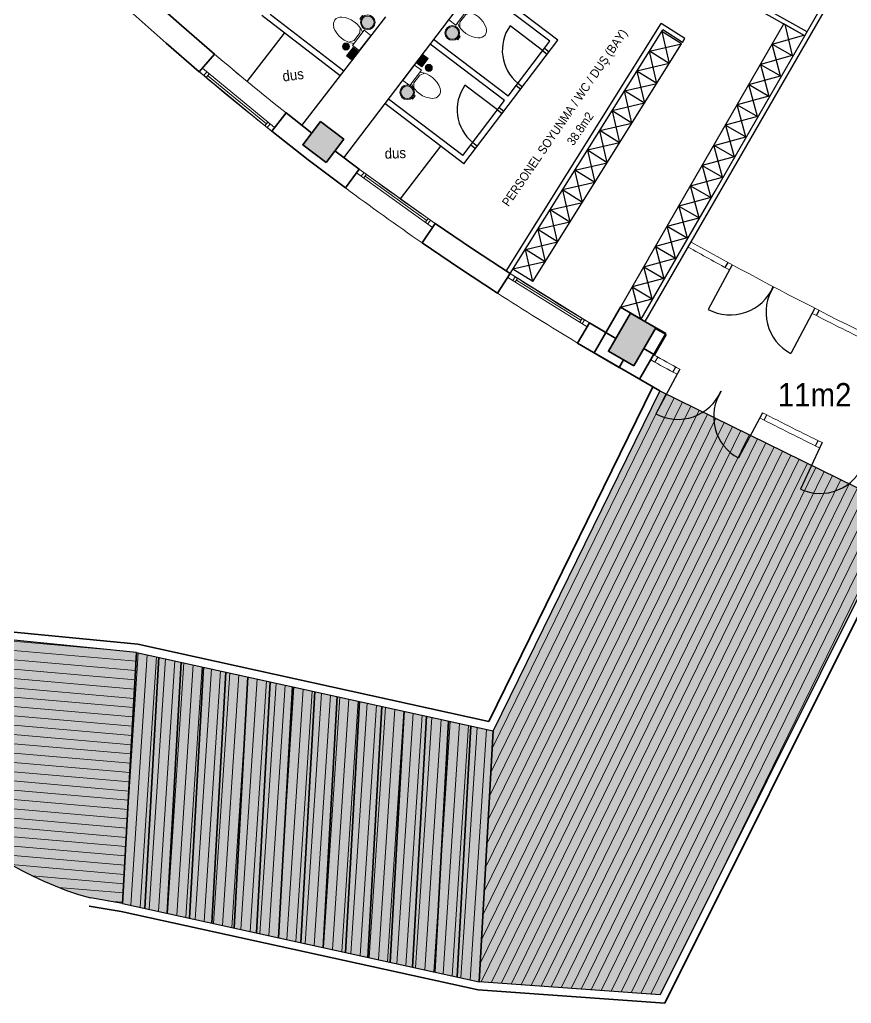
# Model space of a CAD drawing. Header units: millimetres. Extents: x -2729 to 15248, y -12439 to 5292.
# Drawn here: x 2346 to 3769, y -12439 to -10756 of the extents above; entities that cross this region are included whole.
import ezdxf

# ---------------------------------------------------------------- set-up
doc = ezdxf.new("R2010")
doc.units = ezdxf.units.MM
doc.layers.add('0_штамп_Ном_пера__21', color=7, linetype='Continuous', lineweight=20, true_color=0x320033)
for name, color, linetype, lineweight in [('0_штамп_Ном_пера__80', 7, 'Continuous', 13), ('antet_Ном_пера__60', 7, 'Continuous', 35), ('CAM', 155, 'Continuous', 15), ('DUVAR', 7, 'Continuous', 30), ('DUVAR 2_Ном_пера__60', 7, 'Continuous', 35), ('gzm', 250, 'Continuous', 20), ('kolon_Ном_пера__60', 7, 'Continuous', 35), ('lavabo_Ном_пера__80', 7, 'Continuous', 13), ('Layer1', 250, 'Continuous', 20), ('pencere_Ном_пера__80', 7, 'Continuous', 13), ('tefriş', 7, 'Continuous', 25)]:
    doc.layers.add(name, color=color, linetype=linetype, lineweight=lineweight)
doc.layers.add('kapı ABD', color=55, linetype='Continuous')
doc.styles.add('Мой Ариал', font='arial.ttf', dxfattribs={"width": 0.9})
pattern_1 = [(266.2654, (-4e-12, -12135.68), (15.84129, -1.034024), [])]
pattern_2 = [(266.2654, (-4e-12, -12635.68), (15.84129, -1.034024), [])]

# ---------------------------------------------------------------- blocks, each defined once
blk = doc.blocks.new('A$C5DEF5315')
at = {"layer": 'Layer1'}
h = blk.add_hatch(color=250, dxfattribs=at)
h.set_gradient(color1=(40, 40, 41), rotation=90, one_color=1, tint=1, name='CYLINDER')
h.paths.add_polyline_path([(-41.7, 20.2, 1), (-16.5, 20.2, 1)])
h.paths.add_polyline_path([(-18.3, 20.2, -1), (-39.9, 20.2, -1)], flags=0)
h.paths.add_polyline_path([(-39.9, 20.2, 1), (-18.3, 20.2, 1)], flags=16)
h.paths.add_polyline_path([(-17, 16.7), (-14.6, 16.7), (-14.6, 23.7), (-17, 23.7, -0.0711), (-16.5, 20.2, -0.0711)])
h = blk.add_hatch(color=250, dxfattribs=at)
h.set_gradient(color1=(40, 40, 41), rotation=90, one_color=1, tint=1, name='CYLINDER')
h.paths.add_polyline_path([(-41.7, 20.2, 1), (-16.5, 20.2, 1)])
h.paths.add_polyline_path([(-18.3, 20.2, -1), (-39.9, 20.2, -1)], flags=0)
h.paths.add_polyline_path([(-39.9, 20.2, 1), (-18.3, 20.2, 1)], flags=16)
h.paths.add_polyline_path([(-17, 16.7), (-14.6, 16.7), (-14.6, 23.7), (-17, 23.7, -0.0711), (-16.5, 20.2, -0.0711)])
for p, q in [((-14.6, 23.7), (-17, 23.7)), ((-14.6, 23.7), (-17, 23.7)), ((-14.6, 16.7), (-14.6, 23.7)), ((-14.6, 16.7), (-14.6, 23.7)), ((-14.6, 16.7), (-17, 16.7)), ((-14.6, 16.7), (-17, 16.7))]:
    blk.add_line(p, q, dxfattribs=at)
for radius in [12.6, 12.6, 10.8, 10.8]:
    blk.add_circle((-29.1, 20.2), radius, dxfattribs=at)
blk = doc.blocks.new('A$C4A116046')
at = {"layer": 'Layer1'}
h = blk.add_hatch(color=250, dxfattribs=at)
h.set_gradient(color1=(40, 40, 41), one_color=1, tint=1, name='CYLINDER')
h.paths.add_polyline_path([(-55.5, 35.5), (-55.5, 32.8), (-55.5, 23.2), (-55.5, 20.5), (-50.2, 20.5), (-50.2, 35.5)])
h.paths.add_polyline_path([(-56.3, 32.8), (-56.3, 23.2), (-55.5, 23.2), (-55.5, 32.8)])
h = blk.add_hatch(color=7, dxfattribs=at)
h.set_gradient(color1=(255, 255, 255), one_color=1, tint=1, name='INVCURVED')
h.paths.add_polyline_path([(-54.5, 37), (-54.5, 35.5), (-50.2, 35.5), (-50.2, 20.5), (-54.5, 20.5), (-54.5, 19), (-44.2, 19), (-44.2, 37)])
h = blk.add_hatch(color=250, dxfattribs=at)
h.set_gradient(color1=(40, 40, 41), rotation=90, one_color=1, tint=1, name='CYLINDER')
h.paths.add_polyline_path([(-27.6, 30.9, 1), (-39.6, 30.9, 1)])
for p, q in [((-55.5, 32.8), (-55.5, 35.5)), ((-55.5, 35.5), (-50.2, 35.5)), ((-54.5, 35.5), (-54.5, 37)), ((-54.5, 37), (-44.2, 37)), ((-50.2, 20.5), (-50.2, 35.5)), ((-44.2, 19), (-44.2, 37)), ((-55.5, 32.8), (-56.3, 32.8)), ((-56.3, 23.2), (-55.5, 23.2)), ((-55.5, 23.2), (-55.5, 32.8)), ((-55.5, 23.2), (-55.5, 20.5)), ((-55.5, 20.5), (-50.2, 20.5)), ((-54.5, 20.5), (-54.5, 19)), ((-54.5, 19), (-44.2, 19))]:
    blk.add_line(p, q, dxfattribs=at)
for radius in [6, 1.71]:
    blk.add_circle((-33.6, 30.9), radius, dxfattribs=at)
blk = doc.blocks.new('aeryaeryary')
at = {"layer": 'lavabo_Ном_пера__80', "linetype": 'Continuous', "lineweight": 5}
for p, q in [((-17.6, 8.3), (-22.8, 15.6)), ((-17.6, -8.1), (-17.6, 8.3)), ((-14.8, -16.5), (-14.8, 16.5)), ((-14.8, 16.5), (0, 16.5)), ((0, -16.5), (0, 16.5)), ((-22.6, -15.9), (-17.6, -8.1)), ((-14.8, -16.5), (0, -16.5))]:
    blk.add_line(p, q, dxfattribs=at)
for centre, major_axis, start_param, end_param in [((-35.7, -15.4), (37.8, 0), 0.986126, 2.229248), ((-48.8, -0.4), (-16.2, 0), -0.907053, 0.865944), ((-36.2, 14.8), (-37.8, 0), 0.912345, 2.172319)]:
    blk.add_ellipse(centre, major_axis=major_axis, ratio=0.870476, start_param=start_param, end_param=end_param, dxfattribs=at)

msp = doc.modelspace()

# ---------------------------------------------------------------- hatches: boundary and pattern name
h = msp.add_hatch(color=7)
h.paths.add_polyline_path([(1007.35, -7811.445), (1056.922, -7804.919), (1050.396, -7755.346), (1000.824, -7761.873)])
h.paths.add_polyline_path([(1556.949, -7734.046), (1596.606, -7728.825), (1591.385, -7689.167), (1551.728, -7694.388)])
h.paths.add_polyline_path([(1133.687, -8429.819), (1181.983, -8416.878), (1169.042, -8368.582), (1120.746, -8381.523)])
h.paths.add_polyline_path([(1339.656, -9026.413), (1385.85, -9007.279), (1366.716, -8961.085), (1320.522, -8980.219)])
h.paths.add_polyline_path([(1621.735, -9591.018), (1665.036, -9566.018), (1640.036, -9522.717), (1596.735, -9547.717)])
h.paths.add_polyline_path([(1975.096, -10113.974), (2014.764, -10083.536), (1984.326, -10043.869), (1944.658, -10074.307)])
h.paths.add_polyline_path([(2393.694, -10586.334), (2429.049, -10550.979), (2393.694, -10515.623), (2358.339, -10550.979)])
h.paths.add_polyline_path([(2870.366, -11000.014), (2900.804, -10960.347), (2861.136, -10929.909), (2830.698, -10969.576)])
h.paths.add_polyline_path([(3396.956, -11347.938), (3434.456, -11282.986), (3391.154, -11257.986), (3353.655, -11322.938)])
h = msp.add_hatch(color=256)
h.dxf.hatch_style = 1
h.set_gradient(color1=(142, 90, 31), color2=(242, 225, 192), rotation=60, tint=1, name='INVCURVED')
h.paths.add_polyline_path([(3156.486, -11972.699), (3132.651, -12402.229), (3441.861, -12424.347), (3855.733, -11594.273), (3844.654, -11588.83), (3826.876, -11626.777, -0.28029607), (3780.879, -11557.494), (3764.976, -11549.681, -0.28152769), (3682.01, -11558.866), (3701.051, -11518.272), (3596.582, -11466.943), (3575.885, -11505.644, -0.27362449), (3533.618, -11436.006), (3515.533, -11427.12, -0.2709438), (3434.817, -11430.158), (3452.916, -11396.354), (3441.623, -11390.805)])
h.paths.add_polyline_path([(3452.916, -11396.354), (3434.817, -11430.158, 0.2709438), (3515.533, -11427.12)], flags=17)
h.paths.add_polyline_path([(3575.885, -11505.644), (3596.582, -11466.943), (3533.618, -11436.006, 0.27362449)], flags=16)
h.paths.add_polyline_path([(3764.976, -11549.681), (3701.051, -11518.272), (3682.01, -11558.866, 0.28152769)], flags=17)
h.paths.add_polyline_path([(3780.879, -11557.494, 0.28029607), (3826.876, -11626.777), (3844.654, -11588.83)], flags=17)
at = {"lineweight": 0}
h = msp.add_hatch(dxfattribs=at)
h.set_pattern_fill('LINE', color=256, scale=5, angle=-116.066863, style=0)
h.set_pattern_definition([(243.93314, (-4e-12, -12635.68), (14.260225, -6.97579), [])])
h.paths.add_polyline_path([(3855.733, -11594.273), (3844.654, -11588.83), (3826.876, -11626.777, -0.28029607), (3780.879, -11557.494), (3764.976, -11549.681, -0.28152769), (3682.01, -11558.866), (3701.051, -11518.272), (3596.582, -11466.943), (3575.885, -11505.644, -0.27362449), (3533.618, -11436.006), (3515.533, -11427.12, -0.2709438), (3434.817, -11430.158), (3452.916, -11396.354), (3441.623, -11390.805), (3156.486, -11972.699), (3132.651, -12402.229), (3441.861, -12424.347)])
h.paths.add_polyline_path([(3452.916, -11396.354), (3434.817, -11430.158, 0.2709438), (3515.533, -11427.12)], flags=17)
h.paths.add_polyline_path([(3533.618, -11436.006, 0.27362449), (3575.885, -11505.644), (3596.582, -11466.943)], flags=17)
h.paths.add_polyline_path([(3764.976, -11549.681), (3701.051, -11518.272), (3682.01, -11558.866, 0.28152769)], flags=17)
h.paths.add_polyline_path([(3844.654, -11588.83), (3780.879, -11557.494, 0.28029607), (3826.876, -11626.777)], flags=17)
h = msp.add_hatch(color=256)
h.dxf.hatch_style = 1
h.set_gradient(color1=(142, 90, 31), color2=(242, 225, 192), rotation=60, tint=1, name='INVCURVED')
h.paths.add_polyline_path([(2546.145, -11838.436), (2042.046, -11788.567, 0.28788269), (2467.231, -12258.723), (2522.31, -12267.966)])
h = msp.add_hatch(dxfattribs=at)
h.set_pattern_fill('LINE', color=256, scale=5, angle=-184.983574, style=0)
h.set_pattern_definition([(175.0164, (-4e-12, -12635.68), (-1.37906, -15.81499), [])])
h.paths.add_polyline_path([(2546.145, -11838.436), (2042.046, -11788.567, 0.28788269), (2467.231, -12258.723), (2522.31, -12267.966)])
h = msp.add_hatch(color=256)
h.dxf.hatch_style = 1
h.set_gradient(color1=(142, 90, 31), color2=(242, 225, 192), tint=1)
h.paths.add_polyline_path([(2584.291, -11846.827), (2546.145, -11838.436), (2522.31, -12267.966), (2560.457, -12276.357)])
h = msp.add_hatch(dxfattribs=at)
h.set_pattern_fill('LINE', color=256, scale=5, angle=-93.734626, style=0)
h.set_pattern_definition(pattern_1)
h.paths.add_polyline_path([(2584.291, -11846.827), (2546.145, -11838.436), (2522.31, -12267.966), (2560.457, -12276.357)])
h = msp.add_hatch(color=256)
h.dxf.hatch_style = 1
h.set_gradient(color1=(142, 90, 31), color2=(242, 225, 192), tint=1)
h.paths.add_polyline_path([(2622.437, -11855.219), (2584.291, -11846.827), (2560.457, -12276.357), (2598.603, -12284.749)])
h = msp.add_hatch(dxfattribs=at)
h.set_pattern_fill('LINE', color=256, scale=5, angle=-93.734626, style=0)
h.set_pattern_definition(pattern_1)
h.paths.add_polyline_path([(2622.437, -11855.219), (2584.291, -11846.827), (2560.457, -12276.357), (2598.603, -12284.749)])
h = msp.add_hatch(color=256)
h.dxf.hatch_style = 1
h.set_gradient(color1=(142, 90, 31), color2=(242, 225, 192), tint=1)
h.paths.add_polyline_path([(2660.584, -11863.61), (2622.437, -11855.219), (2598.603, -12284.749), (2636.749, -12293.14)])
h = msp.add_hatch(dxfattribs=at)
h.set_pattern_fill('LINE', color=256, scale=5, angle=-93.734626, style=0)
h.set_pattern_definition(pattern_1)
h.paths.add_polyline_path([(2660.584, -11863.61), (2622.437, -11855.219), (2598.603, -12284.749), (2636.749, -12293.14)])
h = msp.add_hatch(color=256)
h.dxf.hatch_style = 1
h.set_gradient(color1=(142, 90, 31), color2=(242, 225, 192), tint=1)
h.paths.add_polyline_path([(2698.73, -11872.002), (2660.584, -11863.61), (2636.749, -12293.14), (2674.896, -12301.532)])
h = msp.add_hatch(dxfattribs=at)
h.set_pattern_fill('LINE', color=256, scale=5, angle=-93.734626, style=0)
h.set_pattern_definition(pattern_1)
h.paths.add_polyline_path([(2698.73, -11872.002), (2660.584, -11863.61), (2636.749, -12293.14), (2674.896, -12301.532)])
h = msp.add_hatch(color=256)
h.dxf.hatch_style = 1
h.set_gradient(color1=(142, 90, 31), color2=(242, 225, 192), tint=1)
h.paths.add_polyline_path([(2736.876, -11880.393), (2698.73, -11872.002), (2674.896, -12301.532), (2713.042, -12309.923)])
h = msp.add_hatch(dxfattribs=at)
h.set_pattern_fill('LINE', color=256, scale=5, angle=-93.734626, style=0)
h.set_pattern_definition(pattern_1)
h.paths.add_polyline_path([(2736.876, -11880.393), (2698.73, -11872.002), (2674.896, -12301.532), (2713.042, -12309.923)])
h = msp.add_hatch(color=256)
h.dxf.hatch_style = 1
h.set_gradient(color1=(142, 90, 31), color2=(242, 225, 192), tint=1)
h.paths.add_polyline_path([(2775.023, -11888.785), (2736.876, -11880.393), (2713.042, -12309.923), (2751.188, -12318.315)])
h = msp.add_hatch(dxfattribs=at)
h.set_pattern_fill('LINE', color=256, scale=5, angle=-93.734626, style=0)
h.set_pattern_definition(pattern_1)
h.paths.add_polyline_path([(2775.023, -11888.785), (2736.876, -11880.393), (2713.042, -12309.923), (2751.188, -12318.315)])
h = msp.add_hatch(color=256)
h.dxf.hatch_style = 1
h.set_gradient(color1=(142, 90, 31), color2=(242, 225, 192), tint=1)
h.paths.add_polyline_path([(2813.169, -11897.176), (2775.023, -11888.785), (2751.188, -12318.315), (2789.334, -12326.706)])
h = msp.add_hatch(dxfattribs=at)
h.set_pattern_fill('LINE', color=256, scale=5, angle=-93.734626, style=0)
h.set_pattern_definition(pattern_2)
h.paths.add_polyline_path([(2813.169, -11897.176), (2775.023, -11888.785), (2751.188, -12318.315), (2789.334, -12326.706)])
h = msp.add_hatch(color=256)
h.dxf.hatch_style = 1
h.set_gradient(color1=(142, 90, 31), color2=(242, 225, 192), tint=1)
h.paths.add_polyline_path([(2851.315, -11905.568), (2813.169, -11897.176), (2789.334, -12326.706), (2827.481, -12335.098)])
h = msp.add_hatch(dxfattribs=at)
h.set_pattern_fill('LINE', color=256, scale=5, angle=-93.734626, style=0)
h.set_pattern_definition(pattern_1)
h.paths.add_polyline_path([(2851.315, -11905.568), (2813.169, -11897.176), (2789.334, -12326.706), (2827.481, -12335.098)])
h = msp.add_hatch(color=256)
h.dxf.hatch_style = 1
h.set_gradient(color1=(142, 90, 31), color2=(242, 225, 192), tint=1)
h.paths.add_polyline_path([(2889.461, -11913.959), (2851.315, -11905.568), (2827.481, -12335.098), (2865.627, -12343.489)])
h = msp.add_hatch(dxfattribs=at)
h.set_pattern_fill('LINE', color=256, scale=5, angle=-93.734626, style=0)
h.set_pattern_definition(pattern_1)
h.paths.add_polyline_path([(2889.461, -11913.959), (2851.315, -11905.568), (2827.481, -12335.098), (2865.627, -12343.489)])
h = msp.add_hatch(color=256)
h.dxf.hatch_style = 1
h.set_gradient(color1=(142, 90, 31), color2=(242, 225, 192), tint=1)
h.paths.add_polyline_path([(2927.608, -11922.35), (2889.461, -11913.959), (2865.627, -12343.489), (2903.773, -12351.88)])
h = msp.add_hatch(dxfattribs=at)
h.set_pattern_fill('LINE', color=256, scale=5, angle=-93.734626, style=0)
h.set_pattern_definition(pattern_1)
h.paths.add_polyline_path([(2927.608, -11922.35), (2889.461, -11913.959), (2865.627, -12343.489), (2903.773, -12351.88)])
h = msp.add_hatch(color=256)
h.dxf.hatch_style = 1
h.set_gradient(color1=(142, 90, 31), color2=(242, 225, 192), tint=1)
h.paths.add_polyline_path([(2965.754, -11930.742), (2927.608, -11922.35), (2903.773, -12351.88), (2941.92, -12360.272)])
h = msp.add_hatch(dxfattribs=at)
h.set_pattern_fill('LINE', color=256, scale=5, angle=-93.734626, style=0)
h.set_pattern_definition(pattern_1)
h.paths.add_polyline_path([(2965.754, -11930.742), (2927.608, -11922.35), (2903.773, -12351.88), (2941.92, -12360.272)])
h = msp.add_hatch(color=256)
h.dxf.hatch_style = 1
h.set_gradient(color1=(142, 90, 31), color2=(242, 225, 192), tint=1)
h.paths.add_polyline_path([(3003.9, -11939.133), (2965.754, -11930.742), (2941.92, -12360.272), (2980.066, -12368.663)])
h = msp.add_hatch(dxfattribs=at)
h.set_pattern_fill('LINE', color=256, scale=5, angle=-93.734626, style=0)
h.set_pattern_definition(pattern_1)
h.paths.add_polyline_path([(3003.9, -11939.133), (2965.754, -11930.742), (2941.92, -12360.272), (2980.066, -12368.663)])
h = msp.add_hatch(color=256)
h.dxf.hatch_style = 1
h.set_gradient(color1=(142, 90, 31), color2=(242, 225, 192), tint=1)
h.paths.add_polyline_path([(3042.047, -11947.525), (3003.9, -11939.133), (2980.066, -12368.663), (3018.212, -12377.055)])
h = msp.add_hatch(dxfattribs=at)
h.set_pattern_fill('LINE', color=256, scale=5, angle=-93.734626, style=0)
h.set_pattern_definition(pattern_1)
h.paths.add_polyline_path([(3042.047, -11947.525), (3003.9, -11939.133), (2980.066, -12368.663), (3018.212, -12377.055)])
h = msp.add_hatch(color=256)
h.dxf.hatch_style = 1
h.set_gradient(color1=(142, 90, 31), color2=(242, 225, 192), tint=1)
h.paths.add_polyline_path([(3080.193, -11955.916), (3042.047, -11947.525), (3018.212, -12377.055), (3056.359, -12385.446)])
h = msp.add_hatch(dxfattribs=at)
h.set_pattern_fill('LINE', color=256, scale=5, angle=-93.734626, style=0)
h.set_pattern_definition(pattern_2)
h.paths.add_polyline_path([(3080.193, -11955.916), (3042.047, -11947.525), (3018.212, -12377.055), (3056.359, -12385.446)])
h = msp.add_hatch(color=256)
h.dxf.hatch_style = 1
h.set_gradient(color1=(142, 90, 31), color2=(242, 225, 192), tint=1)
h.paths.add_polyline_path([(3118.339, -11964.308), (3080.193, -11955.916), (3056.359, -12385.446), (3094.505, -12393.838)])
h = msp.add_hatch(dxfattribs=at)
h.set_pattern_fill('LINE', color=256, scale=5, angle=-93.734626, style=0)
h.set_pattern_definition(pattern_2)
h.paths.add_polyline_path([(3118.339, -11964.308), (3080.193, -11955.916), (3056.359, -12385.446), (3094.505, -12393.838)])
h = msp.add_hatch(color=256)
h.dxf.hatch_style = 1
h.set_gradient(color1=(142, 90, 31), color2=(242, 225, 192), tint=1)
h.paths.add_polyline_path([(3094.505, -12393.838), (3132.651, -12402.229), (3156.486, -11972.699), (3118.339, -11964.308)])
h = msp.add_hatch(dxfattribs=at)
h.set_pattern_fill('LINE', color=256, scale=5, angle=-93.734626, style=0)
h.set_pattern_definition(pattern_1)
h.paths.add_polyline_path([(3156.486, -11972.699), (3118.339, -11964.308), (3094.505, -12393.838), (3132.651, -12402.229)])

# ---------------------------------------------------------------- linework, layer by layer
for p, q in [((3241.008, -10808.548), (3185.269, -10766.202)), ((2735.576, -10861.372), (2799.481, -10778.575)), ((3478.768, -10796.981), (3444.86, -10775.762)), ((3224.138, -11203.877), (3478.768, -10796.981)), ((3244.032, -10804.566), (3251.995, -10810.616)), ((3241.008, -10808.548), (3248.97, -10814.597)), ((3457.549, -10830.889), (3423.641, -10809.67)), ((3457.549, -10830.889), (3423.641, -10809.67)), ((3436.329, -10864.797), (3402.422, -10843.578)), ((3163.814, -10910.156), (3108.075, -10867.81)), ((3195.637, -10868.268), (3203.6, -10874.317)), ((3198.662, -10864.287), (3206.625, -10870.336)), ((3415.11, -10898.705), (3381.202, -10877.486)), ((3166.839, -10906.175), (3174.802, -10912.224)), ((3163.814, -10910.156), (3171.777, -10916.206)), ((3393.891, -10932.613), (3359.983, -10911.394)), ((3372.672, -10966.521), (3338.764, -10945.302)), ((2998.092, -11062.057), (3066.659, -10971.94)), ((3118.444, -10969.877), (3126.406, -10975.926)), ((3121.468, -10965.895), (3129.431, -10971.945)), ((3351.453, -11000.429), (3317.545, -10979.21)), ((3330.234, -11034.337), (3296.326, -11013.118)), ((3309.015, -11068.245), (3275.107, -11047.026)), ((3287.796, -11102.153), (3253.888, -11080.934)), ((3266.577, -11136.061), (3232.669, -11114.842)), ((3245.357, -11169.969), (3211.449, -11148.75)), ((3224.138, -11203.877), (3190.23, -11182.658)), ((3441.623, -11390.805), (3156.486, -11972.699)), ((3441.623, -11390.805), (3855.733, -11594.273)), ((3855.733, -11594.273), (3441.861, -12424.347)), ((2546.145, -11838.436), (2042.046, -11788.567)), ((2546.145, -11838.436), (3156.486, -11972.699)), ((2522.31, -12267.966), (2467.231, -12258.723)), ((2522.31, -12267.966), (3132.651, -12402.229)), ((3441.861, -12424.347), (3132.651, -12402.229))]:
    msp.add_line(p, q)
for points in [[(3655.173, -10763.472), (3667.839, -10816.972), (3613.97, -10832.059), (3627.839, -10886.254), (3573.97, -10901.341)], [(3444.86, -10775.762), (3457.549, -10830.889), (3402.422, -10843.578), (3415.11, -10898.705), (3359.983, -10911.394), (3372.672, -10966.521), (3317.545, -10979.21), (3330.234, -11034.337), (3275.107, -11047.026), (3287.796, -11102.153), (3232.669, -11114.842), (3245.357, -11169.969), (3190.23, -11182.658)], [(3608.611, -10921.341), (3593.97, -10866.7), (3647.839, -10851.613), (3633.97, -10797.418), (3687.839, -10782.331)], [(3224.138, -11203.877), (3211.449, -11148.75), (3266.577, -11136.061), (3253.888, -11080.934), (3309.015, -11068.245), (3296.326, -11013.118), (3351.453, -11000.429), (3338.764, -10945.302), (3393.891, -10932.613), (3381.202, -10877.486), (3436.329, -10864.797), (3423.641, -10809.67), (3478.768, -10796.981)], [(3534.3, -10970.814), (3588.611, -10955.982), (3573.97, -10901.341)], [(3608.611, -10921.341), (3553.97, -10935.982), (3568.611, -10990.623)]]:
    msp.add_lwpolyline(points)
for centre, radius, start, end in [((3244.585, -10808.059), 72.598, 144.790989, 230.76004), ((3167.392, -10909.668), 72.598, 144.790989, 230.76004), ((2629.09, -11685.011), 596.107, 190.004151, 254.244927)]:
    msp.add_arc(centre, radius, start, end)
at = {"layer": '0_штамп_Ном_пера__21', "linetype": 'Continuous'}
for p, q in [((3408.475, -11267.986), (3408.611, -11267.751)), ((3412.941, -11270.251), (3430.261, -11280.251)), ((3417.27, -11272.751), (3417.135, -11272.986))]:
    msp.add_line(p, q, dxfattribs=at)
at = {"layer": '0_штамп_Ном_пера__80', "linetype": 'Continuous'}
for centre, radius, start, end in [((5787.788, -7156.874), 4799.928, 229.641008, 231.538331), ((5787.802, -7156.871), 4799.928, 229.641008, 231.538331), ((5787.802, -7156.871), 4839.928, 233.420013, 235.329987), ((5787.802, -7156.871), 4839.928, 237.170013, 239.079987)]:
    msp.add_arc(centre, radius, start, end, dxfattribs=at)
at = {"layer": 'CAM', "linetype": 'Continuous'}
for p, q in [((2768.257, -10933.957), (2667.817, -10851.424)), ((3042.844, -11099.047), (2937.174, -11023.325)), ((3306.552, -11270.135), (3196.156, -11201.487))]:
    msp.add_line(p, q, dxfattribs=at)
for centre, radius, start, end in [((6788.281, -5229.143), 6763.143, 240.8592804, 246.0036081), ((6789.602, -5229.805), 6773.143, 240.8455315, 241.5279572), ((6789.602, -5229.805), 6773.143, 242.8811516, 243.8509519)]:
    msp.add_arc(centre, radius, start, end, dxfattribs=at)
at = {"layer": 'DUVAR', "linetype": 'Continuous'}
for p, q in [((2900.582, -10992.037), (3338.413, -10416.597)), ((3693.537, -10776.247), (3502.552, -10668.49)), ((3267.119, -10790.709), (3131.758, -10687.874)), ((3689.606, -10783.214), (3498.304, -10675.278)), ((3253.107, -10792.622), (3125.709, -10695.836)), ((3536.134, -11048.876), (3724.342, -10722.891)), ((3416.406, -11272.252), (3731.27, -10726.891)), ((2829.207, -10936.46), (2972.613, -10750.66)), ((3178.748, -11185.925), (3443.913, -10762.194)), ((3185.53, -11190.169), (3446.451, -10773.219)), ((3484.603, -10787.657), (3443.913, -10762.194)), ((3480.359, -10794.438), (3446.451, -10773.219)), ((3181.962, -10886.268), (3054.565, -10789.482)), ((3480.359, -10794.438), (3484.603, -10787.657)), ((3175.913, -10894.231), (3048.515, -10797.445)), ((3106.462, -11002.178), (3267.119, -10790.709)), ((3181.962, -10886.268), (3253.107, -10792.622)), ((3106.462, -11002.178), (2971.115, -10899.353)), ((3104.549, -10988.166), (2977.164, -10891.39)), ((3104.549, -10988.166), (3175.913, -10894.231)), ((3409.478, -11268.252), (3536.134, -11048.876))]:
    msp.add_line(p, q, dxfattribs=at)
for points in [[(2894.5, -10851.865), (2760.686, -10748.651)], [(2900.61, -10843.949), (2774.765, -10746.882)]]:
    msp.add_lwpolyline(points, dxfattribs=at)
at = {"layer": 'DUVAR 2_Ном_пера__60', "linetype": 'Continuous'}
for p, q in [((2679.49, -10814.426), (2653.587, -10844.906)), ((2802.29, -10915.332), (2777.41, -10946.653)), ((2845.996, -10949.639), (2802.29, -10915.332)), ((2927.311, -11011.336), (2885.664, -10980.077)), ((2927.311, -11011.336), (2903.474, -11043.457)), ((3057.367, -11104.533), (3034.613, -11137.43)), ((3185.53, -11190.169), (3163.844, -11223.78)), ((3373.97, -11247.751), (3328.939, -11325.747)), ((3408.611, -11267.751), (3373.97, -11247.751)), ((3321.402, -11274.66), (3300.849, -11308.975)), ((3366.22, -11301.174), (3321.402, -11274.66)), ((3451.911, -11292.751), (3417.27, -11272.751)), ((3406.881, -11370.747), (3451.911, -11292.751)), ((3452.202, -11294.27), (3432.538, -11329.103)), ((3452.202, -11294.27), (3433.928, -11283.9)), ((3300.849, -11308.975), (3372.169, -11350.869)), ((3328.939, -11325.747), (3441.623, -11390.805)), ((3413.927, -11318.542), (3432.538, -11329.103)), ((3372.169, -11350.869), (3379.669, -11337.879)), ((3429.47, -11383.789), (3148.753, -11956.663)), ((3868.262, -11600.52), (3450.209, -12438.98)), ((2548.345, -11824.585), (2043.425, -11774.635)), ((2548.345, -11824.585), (3148.753, -11956.663)), ((2522.31, -12267.966), (2546.145, -11838.436)), ((2560.457, -12276.357), (2584.291, -11846.827)), ((2598.603, -12284.749), (2622.437, -11855.219)), ((2636.749, -12293.14), (2660.584, -11863.61)), ((2674.896, -12301.532), (2698.73, -11872.002)), ((2713.042, -12309.923), (2736.876, -11880.393)), ((2751.188, -12318.315), (2775.023, -11888.785)), ((2789.334, -12326.706), (2813.169, -11897.176)), ((2827.481, -12335.098), (2851.315, -11905.568)), ((2865.627, -12343.489), (2889.461, -11913.959)), ((2903.773, -12351.88), (2927.608, -11922.35)), ((2941.92, -12360.272), (2965.754, -11930.742)), ((2980.066, -12368.663), (3003.9, -11939.133)), ((3018.212, -12377.055), (3042.047, -11947.525)), ((3056.359, -12385.446), (3080.193, -11955.916)), ((3094.505, -12393.838), (3118.339, -11964.308)), ((3156.486, -11972.699), (3132.651, -12402.229)), ((2519.646, -12281.715), (2464.914, -12272.53)), ((2519.646, -12281.715), (3130.637, -12416.121)), ((3450.209, -12438.98), (3130.637, -12416.121))]:
    msp.add_line(p, q, dxfattribs=at)
at = {"layer": 'DUVAR 2_Ном_пера__60', "linetype": 'Continuous', "flags": 128}
for points in [[(2679.49, -10814.426), (2622.989, -10765.648), (2567.254, -10715.998)], [(2540.416, -10745.657), (2596.615, -10795.722), (2653.587, -10844.906)], [(2777.41, -10946.653), (2840.045, -10995.573), (2903.474, -11043.457)], [(3185.53, -11190.169), (3121.105, -11147.865), (3057.367, -11104.533)], [(3034.613, -11137.43), (3098.882, -11181.124), (3163.844, -11223.78)]]:
    msp.add_lwpolyline(points, dxfattribs=at)
at = {"layer": 'kapı ABD'}
for p, q in [((3565.362, -11174.919), (3524.433, -11251.366)), ((3553.602, -11179.911), (3558.295, -11171.081)), ((3706.904, -11249.436), (3665.501, -11326.851)), ((3709.515, -11262.095), (3714.021, -11253.168)), ((3475.746, -11353.711), (3434.817, -11430.158)), ((3463.986, -11358.704), (3468.679, -11349.873)), ((3617.288, -11428.228), (3575.885, -11505.644)), ((3619.899, -11440.888), (3624.405, -11431.96)), ((3719.292, -11479.384), (3682.01, -11558.866)), ((3707.811, -11484.974), (3712.253, -11476.015))]:
    msp.add_line(p, q, dxfattribs=at)
for centre, start, end in [((3562.194, -11180.838), 241.835607, 336.679149), ((3703.229, -11256.307), 147.015633, 241.861528), ((3472.578, -11359.63), 241.835607, 336.679149), ((3613.613, -11435.099), 147.015633, 241.861528), ((3715.983, -11486.438), 244.870575, 339.71647)]:
    msp.add_arc(centre, 80, start, end, dxfattribs=at)
at = {"layer": 'kolon_Ном_пера__60', "linetype": 'Continuous', "flags": 128}
for points in [[(2870.366, -11000.014), (2900.804, -10960.347), (2861.136, -10929.909), (2830.698, -10969.576)], [(3396.956, -11347.938), (3434.456, -11282.986), (3391.154, -11257.986), (3353.655, -11322.938)]]:
    msp.add_lwpolyline(points, close=True, dxfattribs=at)
at = {"layer": 'pencere_Ном_пера__80', "linetype": 'Continuous'}
for p, q in [((2658.767, -10838.811), (2653.688, -10844.991)), ((2782.386, -10940.39), (2658.767, -10838.811)), ((2653.688, -10844.991), (2777.307, -10946.571)), ((2661.414, -10851.34), (2666.493, -10845.159)), ((2670.356, -10848.334), (2665.277, -10854.515)), ((2770.796, -10930.867), (2765.717, -10937.047)), ((2769.58, -10940.222), (2774.659, -10934.041)), ((2777.307, -10946.571), (2782.386, -10940.39)), ((2922.652, -11017.839), (2927.311, -11011.336)), ((3052.707, -11111.036), (2922.652, -11017.839)), ((2927.311, -11011.336), (3057.367, -11104.533)), ((2935.44, -11017.161), (2930.78, -11023.664)), ((2934.844, -11026.576), (2939.504, -11020.074)), ((3040.514, -11102.298), (3045.174, -11095.796)), ((3049.238, -11098.708), (3044.578, -11105.211)), ((3057.367, -11104.533), (3052.707, -11111.036)), ((3181.305, -11196.962), (3185.53, -11190.169)), ((3185.53, -11190.169), (3321.402, -11274.66)), ((3317.178, -11281.453), (3181.305, -11196.962)), ((3194.022, -11195.449), (3189.797, -11202.243)), ((3194.043, -11204.883), (3198.268, -11198.09)), ((3304.44, -11273.532), (3308.664, -11266.739)), ((3312.91, -11269.379), (3308.686, -11276.172)), ((3321.402, -11274.66), (3317.178, -11281.453)), ((3426.886, -11336.096), (3430.889, -11329.163)), ((3432.895, -11341.689), (3437.896, -11333.027))]:
    msp.add_line(p, q, dxfattribs=at)
for centre, radius, start, end in [((5787.802, -7156.871), 4839.928, 229.641008, 231.538331), ((5787.802, -7156.871), 4799.928, 233.420013, 235.329987), ((5787.802, -7156.871), 4799.928, 237.170013, 239.079987), ((6699.986, -5408.597), 6773.143, 241.0942952, 241.5279572), ((6699.986, -5408.597), 6763.143, 241.0942952, 241.5275023), ((6699.986, -5408.597), 6763.143, 242.8826594, 243.8494441), ((6699.986, -5408.597), 6773.143, 242.8811516, 243.8509519)]:
    msp.add_arc(centre, radius, start, end, dxfattribs=at)
at = {"layer": 'tefriş'}
for p, q in [((3422.172, -11164.262), (3653.97, -10762.777)), ((3653.198, -10762.331), (3687.839, -10782.331)), ((3633.97, -10797.418), (3667.839, -10816.972)), ((3613.97, -10832.059), (3647.839, -10851.613)), ((3593.198, -10866.254), (3627.839, -10886.254)), ((3573.97, -10901.341), (3608.611, -10921.341)), ((3553.97, -10935.982), (3588.611, -10955.982)), ((3533.97, -10970.623), (3568.611, -10990.623)), ((3513.97, -11005.264), (3548.611, -11025.264)), ((3493.97, -11039.905), (3528.611, -11059.905)), ((3473.97, -11074.546), (3508.611, -11094.546)), ((3453.97, -11109.187), (3488.611, -11129.187)), ((3433.97, -11143.828), (3468.611, -11163.828)), ((3422.172, -11164.262), (3373.97, -11247.751)), ((3413.97, -11178.469), (3448.611, -11198.469)), ((3393.97, -11213.11), (3428.611, -11233.11)), ((3373.97, -11247.751), (3408.611, -11267.751))]:
    msp.add_line(p, q, dxfattribs=at)
for points in [[(3373.97, -11247.751), (3373.97, -11247.751), (3428.611, -11233.11), (3413.97, -11178.469), (3468.611, -11163.828), (3453.97, -11109.187), (3508.611, -11094.546), (3493.97, -11039.905), (3548.611, -11025.264), (3533.97, -10970.623)], [(3568.611, -10990.623), (3513.97, -11005.264), (3528.611, -11059.905), (3473.97, -11074.546), (3488.611, -11129.187), (3433.97, -11143.828), (3448.611, -11198.469), (3393.97, -11213.11), (3408.611, -11267.751), (3408.611, -11267.751)]]:
    msp.add_lwpolyline(points, dxfattribs=at)

# ---------------------------------------------------------------- block references
for p, rotation in [((3090.615, -10742.686), 142.7755145485802), ((2937.241, -10795.595), 322.3379902640676), ((3011.851, -10846.34), 142.7755145485802)]:
    msp.add_blockref('aeryaeryary', p, dxfattribs=dict(rotation=rotation))
at = {"layer": 'gzm', "extrusion": (0, 0, -1), "zscale": -1}
for name, p, rotation in [('A$C5DEF5315', (-2906.487, -10758.142), 38.01096775853751), ('A$C5DEF5315', (-3121.836, -10779.939), 217.4762081875508), ('A$C4A116046', (-2859.016, -10805.218), 38.01096775853751), ('A$C4A116046', (-3091.666, -10834.039), 217.4762081875508), ('A$C5DEF5315', (-3044.636, -10881.556), 217.4762081875508)]:
    msp.add_blockref(name, p, dxfattribs=dict(at, rotation=rotation))

# ---------------------------------------------------------------- texts
at = {"lineweight": 40, "ltscale": 0.005, "char_height": 15, "attachment_point": 8, "rotation": 55.610386, "style": 'Мой Ариал'}
for s, insert in [('PERSONEL SOYUNMA / WC / DUŞ (BAY)', (3288.579, -10930.073)), ('38.8m2', (3311.58, -10946.521))]:
    msp.add_mtext(s, dxfattribs=dict(at, insert=insert))
at = {"lineweight": 40, "ltscale": 0.005, "insert": (3706.427, -11417.52), "char_height": 40, "attachment_point": 8, "style": 'Мой Ариал'}
msp.add_mtext('11{\\fArial|b0|i0|c186|p34;m2}', dxfattribs=at)
at = {"layer": 'antet_Ном_пера__60', "linetype": 'Continuous', "char_height": 18, "attachment_point": 8, "style": 'Мой Ариал'}
for insert, rotation in [((2815.149, -10859.484), 7.355438), ((2989.286, -10993.341), 2.08779)]:
    msp.add_mtext('dus', dxfattribs=dict(at, insert=insert, rotation=rotation))

doc.saveas('drawing.dxf')
